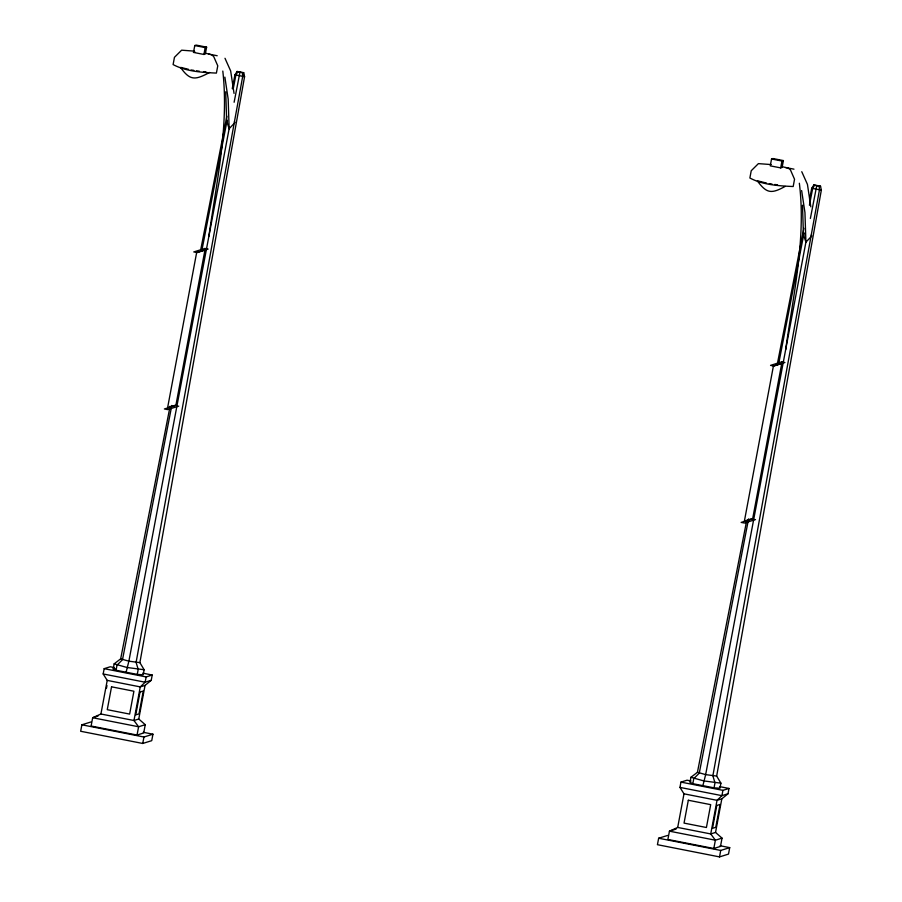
<?xml version="1.0" encoding="UTF-8"?>
<svg xmlns="http://www.w3.org/2000/svg" width="902" height="902" viewBox="0 0 902 902"><rect width="100%" height="100%" fill="white"/><g stroke="black" fill="none" stroke-linecap="round" stroke-linejoin="round"><path stroke-width="1.35" d="M208.892 236.256C216.548 181.764 229.04 126.212 222.805 71.066M785.665 349.694C793.264 294.796 806.196 238.759 799.352 183.241M170.106 406.182L120.665 658.855L114.148 663.849L113.201 668.901L116.054 670.242L137.262 674.414L143.192 674.797L144.14 669.746L139.889 662.632L244.566 76.704L243.754 72.78L237.113 71.472L234.948 74.81L232.242 88.621M746.337 522.382L697.438 772.292L690.921 777.287L689.974 782.327L692.837 783.669L714.046 787.841L719.965 788.224L720.912 783.184L716.662 776.07L821.339 190.13L820.527 186.207L813.897 184.899L811.721 188.247L809.556 199.286M193.49 52.406L194.776 45.54L196.196 45.1L206.614 47.152L205.329 54.007L203.908 54.458L193.49 52.406L194.911 51.966M203.908 54.458L205.194 47.592L206.614 47.152M90.876 721.995L81.868 724.802L80.661 731.263L142.741 743.462L151.739 740.666L152.945 734.205L143.294 732.3M100.923 714.001L133.97 720.506L138.761 719.007L145.256 724.689L143.711 732.976L137.048 735.051L91.113 726.02L92.669 717.733L100.923 714.001L107.214 680.39L103.178 673.963L104.17 668.664L110.258 666.77L114.317 667.57M106.481 688.215L106.977 685.531M116.054 670.242L117.001 665.191L122.492 659.712L171.808 405.472M126.021 672.52L128.885 661.177L229.424 127.159M234.114 102.264L239.955 72.273L243.754 72.78M137.262 674.414L138.209 669.363L136.089 662.395L242.661 76.58L242.435 72.69M107.214 680.39L140.261 686.896L145.053 685.396L151.232 680.322L152.224 675.023L146.147 676.928L145.154 682.216L140.261 686.896L133.97 720.506L138.604 726.764L137.048 735.051M138.761 719.007L145.053 685.396M142.741 743.462L143.948 737.013L152.945 734.205M771.548 158.977L770.263 165.844L780.681 167.885L782.102 167.445L783.387 160.579L772.969 158.538L771.548 158.977L781.966 161.03L783.387 160.579M780.681 167.885L781.966 161.03M667.649 835.432L658.652 838.229L657.434 844.689L719.514 856.9L728.512 854.093L729.718 847.632L720.067 845.738M677.695 827.438L710.742 833.933L715.534 832.445L722.028 838.127L720.484 846.414L713.82 848.489L667.886 839.458L669.442 831.17L677.695 827.438L683.987 793.828L679.961 787.401L680.942 782.102L687.031 780.207L691.09 781.008M692.837 783.669L693.773 778.629L699.264 773.149L748.581 518.909M702.805 785.958L705.657 774.615L806.196 240.597M810.368 218.464L816.727 185.711L820.527 186.207M714.046 787.841L714.982 782.801L712.862 775.821L819.433 190.006L819.219 186.128M683.987 793.828L717.034 800.322L721.826 798.834L728.015 793.76L728.996 788.461L722.919 790.355L721.927 795.654L717.034 800.322L710.742 833.933L715.376 840.202L713.82 848.489M715.534 832.445L721.826 798.834M719.514 856.9L720.721 850.439L729.718 847.632M201.822 250.722L227.022 120.834M233.178 89.061L235.862 75.238L237.745 71.765L239.955 72.273M778.866 362.773L804.065 232.885M809.421 205.25L812.634 188.676L814.529 185.203L816.727 185.711M200.639 250.158L226.842 116.234M777.411 363.596L803.885 228.285M234.452 121.714L234.971 122.559L229.131 128.727L226.65 120.924L227.124 120.27M811.225 235.151L811.755 235.986L805.903 242.164L803.423 234.351L803.907 233.708M209.58 72.476C195.249 80.098 190.164 80.977 180.603 67.515M785.157 186.41C771.289 194.065 766.689 193.535 757.376 180.941M178.743 406.125L167.592 409.598L164.389 408.967L175.529 405.494L177.142 405.81M151.232 680.322L145.154 682.216L103.178 673.963M97.991 716.075L92.669 717.733L138.604 726.764L145.256 724.689M755.515 519.563L744.364 523.036L741.162 522.405L752.313 518.932L753.914 519.248M728.015 793.76L721.927 795.654L679.961 787.401M676.094 829.085L669.442 831.17L715.376 840.202L722.028 838.127M203.491 71.867L205.915 71.901M139.889 662.632L128.885 661.177L120.665 658.855M144.14 669.746L126.968 667.48L114.148 663.849M113.201 668.901L115.58 669.047M716.662 776.07L705.657 774.615L697.438 772.292M720.912 783.184L703.74 780.906L690.921 777.287M194.426 51.143L181.629 50.185L174.458 57.3L173.105 64.572C185.88 71.438 201.913 72.453 216.401 73.085L217.765 65.823L213.673 56.488L211.575 54.763L205.171 53.15M191.089 69.973L193.84 70.39M196.591 70.818L199.353 71.235M771.21 164.57L758.402 163.623L751.231 170.737L749.878 177.998C762.652 184.876 778.697 185.891 793.185 186.522L794.538 179.25L790.445 169.926L788.348 168.189L781.944 166.588M769.237 183.613L771.988 184.042M774.75 184.459L777.501 184.876M194.776 45.54L205.194 47.592M208.881 54.097L217.202 55.744M785.653 167.535L793.974 169.17M142.753 673.163L152.224 675.023M719.525 786.589L728.996 788.461M104.17 668.664L146.147 676.928M680.942 782.102L722.919 790.355M81.868 724.802L143.948 737.013M658.652 838.229L720.721 850.439M757.601 180.84L766.576 183.083M180.828 67.413L188.518 69.33M813.897 184.899L814.529 185.203M820.425 189.702L821.339 190.13L811.721 188.247M237.113 71.472L237.745 71.765M243.641 76.275L244.566 76.704L234.948 74.81M801.765 171.707L807.437 184.38L810.819 206.84M224.993 58.28L230.664 70.954L234.046 93.413M801.641 190.559L804.956 212.568L805.903 242.164M224.869 77.121L228.183 99.141L229.131 128.727M243.123 72.476L243.472 75.013M802.498 205.205L803.423 234.351M225.725 91.767L226.65 120.924M111.544 686.817L107.259 709.671L129.64 714.08L133.913 691.225L111.544 686.817M196.636 252.616L167.625 407.636L175.946 405.043L204.957 250.023L196.636 252.616M140.024 692.026L135.751 714.88L138.998 713.877L143.271 691.022L140.024 692.026M688.316 800.254L684.043 823.109L706.413 827.506L710.697 804.652L688.316 800.254M773.409 366.043L744.398 521.063L752.719 518.47L781.741 363.45L773.409 366.043M716.797 805.463L712.524 828.318L715.771 827.303L720.044 804.449L716.797 805.463M204.923 248.456L193.772 251.929L196.974 252.56L208.125 249.087L204.923 248.456M781.696 361.882L770.556 365.366L773.758 365.998L784.898 362.514L781.696 361.882"/></g></svg>
